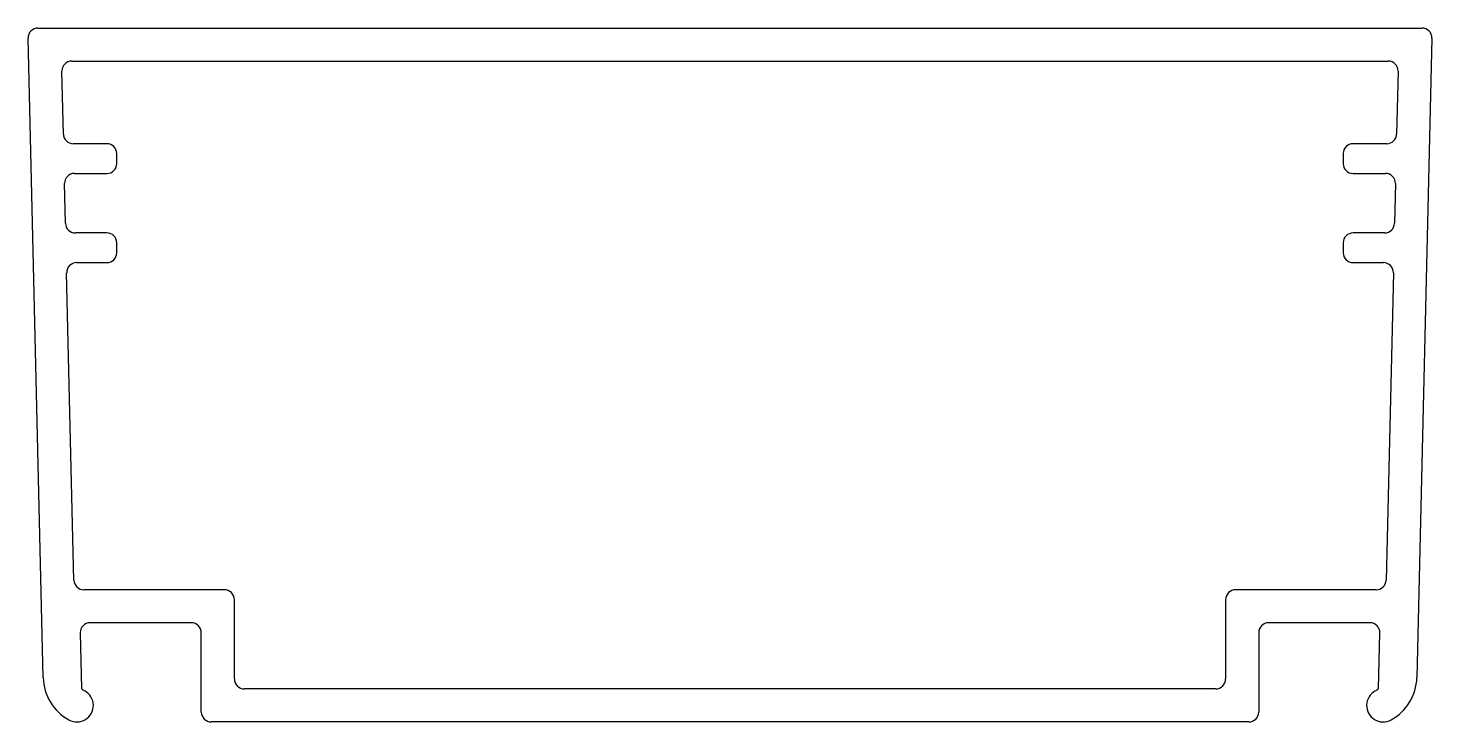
# Model space of a CAD drawing. Extents: x 1124.1 to 1166.6, y 251.8 to 272.8.
import ezdxf

# ---------------------------------------------------------------- set-up
doc = ezdxf.new("R2010")
doc.units = 0
doc.header["$LTSCALE"] = 15
doc.layers.get('0').update_dxf_attribs({"linetype": 'CONTINUOUS'})

msp = doc.modelspace()

# ---------------------------------------------------------------- linework, layer by layer
at = {"ltscale": 0.05}
for p, q in [((1124.39, 272.767), (1166.276, 272.767)), ((1124.546, 253.108), (1124.09, 272.46)), ((1166.575, 272.46), (1166.119, 253.108)), ((1125.414, 271.767), (1165.252, 271.767)), ((1125.159, 269.56), (1125.114, 271.46)), ((1165.552, 271.46), (1165.507, 269.56)), ((1126.474, 269.267), (1125.459, 269.267)), ((1126.774, 268.667), (1126.774, 268.967)), ((1163.891, 268.967), (1163.891, 268.667)), ((1165.207, 269.267), (1164.191, 269.267)), ((1125.494, 268.367), (1126.474, 268.367)), ((1164.191, 268.367), (1165.172, 268.367)), ((1125.223, 266.86), (1125.194, 268.06)), ((1165.471, 268.06), (1165.443, 266.86)), ((1126.474, 266.567), (1125.522, 266.567)), ((1165.143, 266.567), (1164.191, 266.567)), ((1126.774, 265.967), (1126.774, 266.267)), ((1163.891, 266.267), (1163.891, 265.967)), ((1125.558, 265.667), (1126.474, 265.667)), ((1164.191, 265.667), (1165.108, 265.667)), ((1125.477, 256.06), (1125.258, 265.36)), ((1165.408, 265.36), (1165.189, 256.06)), ((1130.033, 255.767), (1125.777, 255.767)), ((1164.889, 255.767), (1160.633, 255.767)), ((1130.333, 253.067), (1130.333, 255.467)), ((1160.333, 255.467), (1160.333, 253.067)), ((1129.033, 254.767), (1125.967, 254.767)), ((1164.699, 254.767), (1161.633, 254.767)), ((1125.667, 254.46), (1125.705, 252.779)), ((1129.333, 252.067), (1129.333, 254.467)), ((1161.333, 254.467), (1161.333, 252.067)), ((1164.961, 252.779), (1164.999, 254.46)), ((1160.033, 252.767), (1130.633, 252.767)), ((1126.067, 252.279), (1126.067, 252.279)), ((1161.033, 251.767), (1129.633, 251.767))]:
    msp.add_line(p, q, dxfattribs=at)
for centre, radius, start, end in [((1124.39, 272.467), 0.3, 90, 181.3857), ((1166.276, 272.467), 0.3, 358.6143, 90), ((1125.414, 271.467), 0.3, 90, 181.3499), ((1165.252, 271.467), 0.3, 358.6501, 90), ((1125.459, 269.567), 0.3, 181.3499, 270), ((1165.207, 269.567), 0.3, 270, 358.6501), ((1126.474, 268.967), 0.3, 0, 90), ((1164.191, 268.967), 0.3, 90, 180), ((1126.474, 268.667), 0.3, 270, 0), ((1164.191, 268.667), 0.3, 180, 270), ((1125.494, 268.067), 0.3, 90, 181.3499), ((1165.172, 268.067), 0.3, 358.6501, 90), ((1125.522, 266.867), 0.3, 181.3499, 270), ((1165.143, 266.867), 0.3, 270, 358.6501), ((1126.474, 266.267), 0.3, 360, 90), ((1164.191, 266.267), 0.3, 90, 180), ((1126.474, 265.967), 0.3, 270, 0), ((1164.191, 265.967), 0.3, 180, 270), ((1125.558, 265.367), 0.3, 90, 181.3499), ((1165.108, 265.367), 0.3, 358.6501, 90), ((1125.777, 256.067), 0.3, 181.3499, 270), ((1130.033, 255.467), 0.3, 0, 90), ((1160.633, 255.467), 0.3, 90, 180), ((1164.889, 256.067), 0.3, 270, 358.6501), ((1125.967, 254.467), 0.3, 90, 181.286), ((1129.033, 254.467), 0.3, 360, 90), ((1161.633, 254.467), 0.3, 90, 180), ((1164.699, 254.467), 0.3, 358.714, 90), ((1126.046, 253.145), 1.5, 181.3972, 241.3972), ((1130.633, 253.067), 0.3, 180, 270), ((1160.033, 253.067), 0.3, 270, 0), ((1164.62, 253.145), 1.5, 298.6028, 358.6028), ((1126.046, 253.145), 0.5, 226.9702, 241.3972), ((1125.567, 252.267), 0.5, 1.3972, 61.3972), ((1165.099, 252.267), 0.5, 118.6028, 178.6028), ((1164.62, 253.145), 0.5, 298.6028, 313.0298), ((1125.567, 252.267), 0.5, 241.3972, 1.3972), ((1129.633, 252.067), 0.3, 180, 270), ((1161.033, 252.067), 0.3, 270, 0), ((1165.099, 252.267), 0.5, 178.6028, 298.6028)]:
    msp.add_arc(centre, radius, start, end, dxfattribs=at)

doc.saveas('drawing.dxf')
